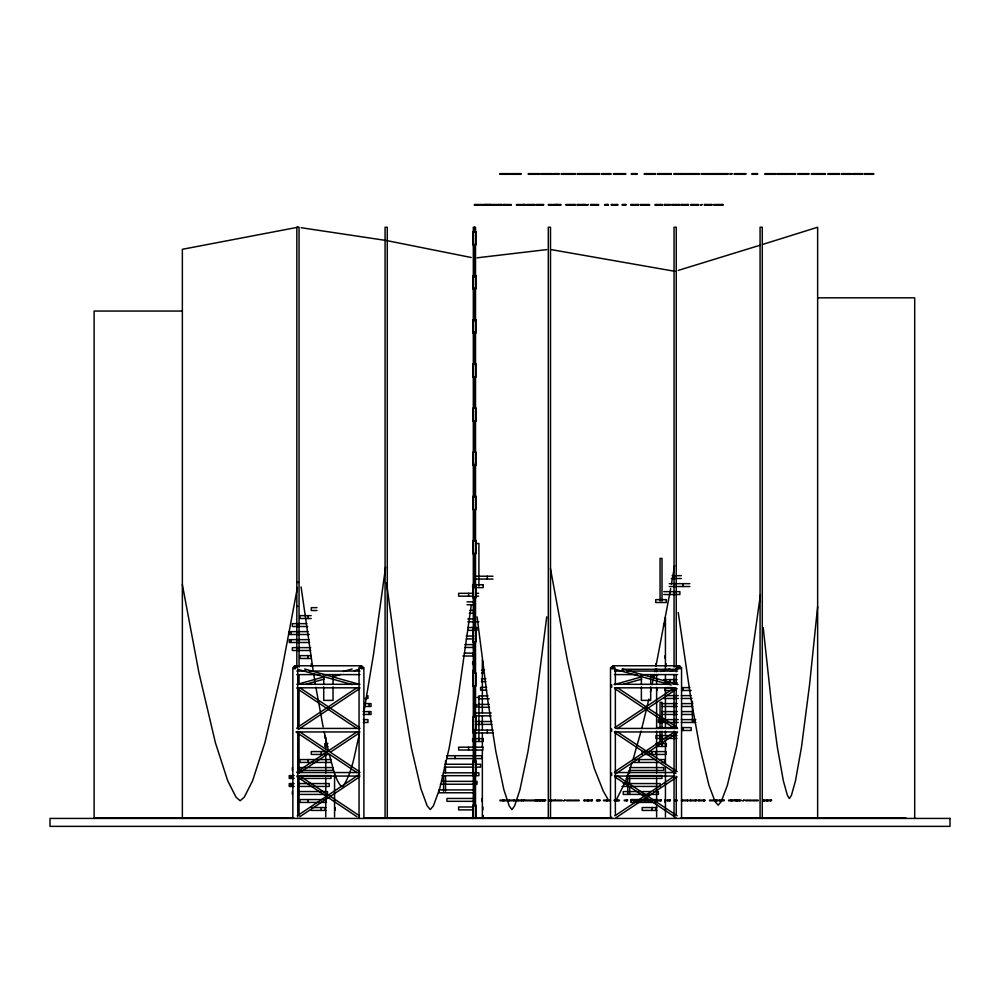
<?xml version="1.0" encoding="UTF-8"?>
<svg xmlns="http://www.w3.org/2000/svg" width="1000" height="1000" viewBox="0 0 1000 1000"><rect width="100%" height="100%" fill="white"/><g stroke="black" fill="none" stroke-linecap="round" stroke-linejoin="round"><path stroke-width="1.5" d="M817.65 606.65L809.575 684.65L801.513 746.95L795.462 780.938L791.425 795.35L789.412 798.562L787.4 795.35L783.363 780.938L777.312 746.95L771.263 701.812L763.188 627.475M546.737 616.875L536.025 700.6L527.987 751.462L519.95 789.737L514.587 805.975L511.912 809.6L509.237 805.975L503.875 789.737L495.838 751.462L487.8 700.6L477.088 616.875M385.588 567.112L373.575 653.975L364.113 710.7M471.262 605.075L458.65 693.938L449.2 747.9L439.75 788.525L433.45 805.763L430.3 809.6L427.137 805.763L420.838 788.525L411.388 747.9L398.787 673.413L386.55 583.112M760.413 594.875L748.888 676.862L736.6 747.05L727.375 785.325L721.237 801.562L718.162 805.188L715.088 801.562L708.95 785.325L699.725 747.05L690.512 696.2L678.225 612.463M671.45 584.025L674.625 565.612M297.425 587.525L281.425 672.45L264.913 742.638L252.537 780.913L244.275 797.15L240.15 800.775L236.025 797.15L227.763 780.913L215.375 742.638L198.863 672.45L182.35 584.6M670.662 588.625L655.987 665.987M653.888 676.025L652.05 684.65M654.788 671.725L655.387 668.85M359.387 734.475C354.787 751.938 353.038 771.363 342.85 786.6M648.85 699.087L647.163 706.338M650.45 691.875L651.413 687.537M646.475 709.25L641.838 728.138M641.1 731.05L632.938 759.938M295 668.6L295.5 666.787M612.65 668.6L613.237 666.475M632.038 762.788L625.75 780.9M362.713 668.787L363.237 667.537L361.475 665.775L295.3 665.775L294.05 666.287L294.05 668.787M611.688 684.812L611.688 687.312M611.688 728.938L611.688 731.438M611.688 773.05L611.688 775.55M611.175 818.425L611.688 817.175M680.362 668.787L680.362 666.287L679.112 665.775L612.938 665.775L611.175 667.537L611.688 668.787M294.513 666.787L294.513 668.288M611.838 667.537L612.163 666.787M625.188 782.188L616.775 798.95M297.275 727.537L356.962 687.738M298.5 729.375L359.487 688.713M297.275 771.65L356.962 731.862M298.5 773.487L328.35 753.587M330.938 751.862L359.487 732.837M297.275 815.775L359.562 774.25M299.8 816.737L359.487 776.95M614.925 727.537L674.613 687.738M617.45 728.512L677.138 688.713M614.925 771.65L674.613 731.862M616.15 773.487L677.138 732.837M614.925 815.775L674.613 775.975M616.15 817.613L677.138 776.95M360.225 666.287L361.475 665.775L361.475 668.787M677.875 666.287L679.112 665.775L679.112 668.787M678.337 666.787L680.225 667.537L678.337 668.288M763.188 244.262L817.65 227.237L817.65 818.425M678.225 270.413L760.15 245.2M298 684.163L323.575 677M343.125 671.525L352.15 669M306.125 684.175L324.162 679.125M333.188 676.6L340.712 674.5M354.25 670.7L358.762 669.438M614.15 684.587L641.225 677M660.775 671.525L669.8 669M623.763 684.175L641.812 679.125M650.837 676.6L658.363 674.5M670.387 671.125L677.913 669.025M297.938 227.237L182.35 249.3L182.35 818.425M477.088 257.812L546.737 249.613M539.45 173.637L528.263 173.637L528.263 174.3L539.45 174.3M601.438 173.637L611 173.637M655.45 173.637L644.275 173.637L644.275 174.3L655.45 174.3M657.337 173.637L671.338 173.637M839.488 173.637L827.825 173.637L827.825 174.3L839.488 174.3M841.325 173.637L851 173.637M862.5 173.637L852.788 173.637L852.788 174.3L862.5 174.3M864.175 173.637L873.725 173.637M601.438 174.3L611 174.3M657.337 174.3L671.338 174.3M841.325 174.3L851 174.3M864.175 174.3L873.725 174.3M511.262 204.525L503.188 204.525L503.188 205.188L511.262 205.188M516.45 204.525L525.087 204.525L525.087 205.188L516.45 205.188M548.35 204.525L560.975 204.525L560.975 205.188L548.35 205.188M565.975 204.525L575.013 204.525L575.013 205.188L565.975 205.188M598.638 204.525L590.562 204.525L590.562 205.188L598.638 205.188M611.263 204.525L617.712 204.525M640.225 204.525L649.562 204.525M662.35 204.525L654.963 204.525L654.963 205.188L662.35 205.188M698.737 204.525L690.662 204.525L690.662 205.188L698.737 205.188M713.838 204.525L722.875 204.525L722.875 205.188L713.838 205.188M611.263 205.188L617.712 205.188M640.225 205.188L649.562 205.188M817.65 297.825L914.7 297.825L914.7 818.425M182.35 311.062L94.113 311.062L94.113 818.425M476.975 543.513L478.913 543.513L478.913 586.112M672.138 575.662L681.312 575.662M475.838 576.213L492.987 576.213M671.312 578.525L681.312 578.525M475.838 579.075L492.987 579.075M296.837 582.388L298.775 582.388M669.25 583.663L689.825 583.663M669.25 586.525L689.825 586.525M663.763 591.65L679.887 591.65L679.887 594.525L663.763 594.525M472.887 593.312L458.638 593.312L458.638 596.175L472.887 596.175M475.75 593.312L478.612 593.312M475.75 596.175L478.612 596.175M467.025 601.862L473.888 601.862M467.025 604.725L473.888 604.725M296.837 606.375L297.812 606.375M316.975 607.65L311.288 607.65L311.288 610.513L316.975 610.513M470 610.4L473.787 610.4M469.25 613.275L473.787 613.275M311.188 615.638L300 615.638L300 618.513L311.188 618.513M467.85 618.95L473.963 618.95M467.85 621.825L473.963 621.825M475.8 621.825L478.862 621.825M306.812 623.638L292.35 623.638L292.35 626.512L307.638 626.512M467.85 627.5L477.025 627.5L477.025 630.363L467.85 630.363M308 631.638L289.25 631.638L289.25 634.5L309.237 634.5M466.225 636.05L473.787 636.05M466.225 638.913L473.787 638.913M309.237 639.637L289.25 639.637L289.25 642.5L309.538 642.5M464.9 644.6L473.888 644.6M464.9 647.463L473.888 647.463M310.688 647.625L292.35 647.625L292.35 650.5L310.688 650.5M464.312 653.138L472.962 653.138L472.962 656.012L462.9 656.012M311.188 655.625L300 655.625L300 658.487L311.188 658.487M297.262 667.537L292.863 667.537L292.863 818.425M614.9 667.537L610.513 667.537L610.513 818.425M677.15 667.537L681.55 667.537L681.55 818.425M622.175 669.3L677.575 669.3M481.562 670.238L484.438 670.238M296.837 671.062L306.062 671.062M309.15 671.062L359.938 671.062M614.475 671.062L623.713 671.062M626.788 671.062L677.575 671.062M472.863 672.825L475.95 672.825L475.95 686.062L472.863 686.062L472.962 670.238M481.562 673.112L484.438 673.112M296.837 674.6L319.913 674.6M323 674.6L359.938 674.6M614.475 674.6L637.562 674.6M640.638 674.6L677.575 674.6M481.375 678.787L485.863 678.787M663.763 679.613L677.038 679.613M481.375 681.65L485.863 681.65M666 682.487L677.038 682.487M296.837 684.3L359.938 684.3M614.475 684.3L669.887 684.3M672.962 684.3L677.575 684.3M486.637 687.337L480.588 687.337L480.588 690.2L486.637 690.2M672.763 687.613L665.088 687.613L665.088 690.475M681.963 687.613L689.825 687.613M296.837 687.825L359.938 687.825M614.475 687.825L676.038 687.825M664.65 690.475L672.763 690.475M681.963 690.475L691.175 690.475M665.2 695.612L678.25 695.612M681.312 695.612L691.188 695.612M488.038 695.888L478.862 695.888L478.862 698.75L489.25 698.75M476.975 697.375L478.913 697.375L478.913 741.488M364.888 698.475L367.95 698.475L367.95 695.612M663.675 698.475L678.25 698.475M681.312 698.475L692 698.475M364.588 703.6L371.037 703.6L371.037 706.475L364.588 706.475M661.95 703.6L677.325 703.6M681.637 703.6L692.7 703.6M478.55 704.425L489.25 704.425M661.95 706.475L677.325 706.475M681.637 706.475L692.7 706.475M478.55 707.3L489.562 707.3M363.05 711.6L371.037 711.6L371.037 714.463L363.05 714.463M661.65 711.6L677.325 711.6M681.637 711.6L692.7 711.6M475.3 712.975L491.175 712.975M661.65 714.463L677.325 714.463M681.637 714.463L692.7 714.463M475.3 715.85L491.175 715.85M363.363 719.6L367.95 719.6L367.95 722.463L363.363 722.463M678.25 719.6L658.388 719.6L658.388 722.463L678.25 722.463M681.312 719.6L695.775 719.6M475.387 721.525L491.85 721.525M681.312 722.463L695.775 722.463M475.387 724.388L491.85 724.388M297.812 726.325L298.775 726.325M656.975 727.588L673.85 727.588M681.963 727.588L691.175 727.588L691.175 730.462L681.963 730.462M296.837 728.425L359.938 728.425M616.025 728.425L677.575 728.425M475.838 730.075L492.987 730.075M472.863 730.188L475.95 730.188L475.95 716.95L472.863 716.95L472.962 732.938M296.837 731.95L359.938 731.95M614.475 731.95L677.575 731.95M475.838 732.938L492.987 732.938M669.938 735.588L656.05 735.588L656.05 738.45L677.038 738.45M671.363 735.588L677.038 735.588M327.875 743.587L324.85 743.587L324.85 746.45L327.875 746.45M655.738 743.587L666.325 743.587L666.325 746.45L657.25 746.45M325.863 751.575L311.288 751.575L311.288 754.45L328.95 754.45M645.013 751.575L642.175 751.575L642.175 754.45M647.862 751.575L666 751.575L666 754.45L645.013 754.45M473.888 755.713L446.95 755.713L446.95 758.587L473.888 758.587M476.012 755.713L482 755.713L482 758.587L476.012 758.587M331.138 759.575L300 759.575L300 762.45L331.138 762.45M634.938 759.575L655.875 759.575M658.95 759.575L665.088 759.575L665.088 762.45L662.013 762.45M632.238 762.45L658.95 762.45M445.05 764.262L473.787 764.262M476.05 764.262L480.588 764.262L480.588 767.138L476.05 767.138M444.288 767.138L473.787 767.138M297.638 767.575L332.8 767.575L332.8 770.438L297.638 770.438M630.05 767.575L663.675 767.575L663.675 770.438L629.35 770.438M296.837 772.537L359.938 772.537M614.475 772.537L674.5 772.537M443.387 772.812L473.963 772.812M475.8 772.812L478.862 772.812L478.862 775.675L475.8 775.675M294.175 775.575L289.25 775.575L289.25 778.438L294.175 778.438M300.325 775.575L331.062 775.575L331.062 778.438L298.788 778.438M441.863 775.675L473.963 775.675M626.587 775.575L661.95 775.575L661.95 778.438L626.287 778.438M296.837 776.062L359.938 776.062M614.475 776.062L674.5 776.062M441.863 781.363L477.025 781.363L477.025 784.225L440.337 784.225M294.175 783.562L289.25 783.562L289.25 786.438L294.175 786.438M298.475 783.562L329.225 783.562L329.225 786.438L298.475 786.438M623.212 783.562L660.113 783.562L660.113 786.438L621.975 786.438M473.787 789.912L439 789.912L439 792.775L473.787 792.775M298.463 791.562L327.5 791.562L327.5 794.425L298.463 794.425M651.45 791.562L623.237 791.562L623.237 794.425L658.388 794.425L658.388 791.562L653.8 791.562M473.888 798.45L446.95 798.45L446.95 801.325L473.888 801.325M640.088 799.562L630.887 799.562L630.887 802.425L656.975 802.425L656.975 799.562M642.062 799.562L649.737 799.562M652.375 799.562L657.412 799.562M525.337 800.113L533.688 800.113M556.4 800.113L562.087 800.113M566.562 800.113L572.25 800.113M573.337 800.113L579.025 800.113M610.487 800.113L603.575 800.113L603.575 800.775L610.487 800.775M614.188 800.113L619.375 800.113L619.375 800.775L614.188 800.775M630.8 800.113L632.025 800.113L630.8 800.775M641.65 800.113L646.1 800.113M652.425 800.775L647.138 800.775L647.138 800.113L650.525 800.113M677.337 800.113L674.613 800.113L674.613 800.775L677.337 800.775M681.462 800.113L687.975 800.113L687.975 800.775L681.462 800.775M704.912 800.113L697.975 800.113L697.975 800.775L704.912 800.775M709.538 800.113L717.25 800.113L717.25 800.775L709.538 800.775M741.225 800.113L735.525 800.113L735.525 800.775L741.225 800.775M745.675 800.113L751.363 800.113M752.45 800.113L758.138 800.113M525.337 800.775L533.688 800.775M556.4 800.775L562.087 800.775M566.562 800.775L572.25 800.775M573.337 800.775L579.025 800.775M640.362 800.775L646.1 800.775M745.675 800.775L751.363 800.775M752.45 800.775L758.138 800.775M326.525 802.425L300 802.425L300 799.562L326.087 799.562L326.087 802.425M472.962 807L458.638 807L458.638 809.875L472.962 809.875M311.288 807.55L325.863 807.55M656.75 807.55L642.175 807.55L642.175 810.425L656.75 810.425M311.288 810.425L325.863 810.425M94.113 817.975L293.938 817.975M364.188 817.975L610.837 817.975M681.087 817.975L905.888 817.975M301.087 227.712L385.125 240.325M550.913 249.562L675.15 271.363M386.175 240.475L471.262 257.5M622.263 669L677.913 684.587M614.15 669.025L671.3 685.025M304.613 669L358.762 684.163M298 669.438L352.15 684.6M614.188 666.287L612.938 665.775L612.938 668.787M296.537 666.287L295.3 665.775L295.3 668.787M617.45 687.738L677.138 727.537M614.925 688.713L674.613 728.512M617.45 731.862L677.138 771.65M614.925 732.837L675.913 773.487M617.45 775.975L677.138 815.775M614.925 776.95L675.913 817.613M299.8 687.738L359.487 727.537M297.275 688.713L356.962 728.512M299.8 731.862L359.487 771.65M295.975 731.963L356.962 772.625M299.8 775.975L359.487 815.775M297.275 776.95L356.962 816.737M341.275 786.6C334.212 777.775 332.85 765.763 329.45 755.263M607.788 798.95L603.3 791.2L594.312 768.487L580.85 720.863L567.375 660.25L550.462 568.675M328.4 750.812L324.1 731.5M323.15 727.025L315.875 687.2M313.7 674.1L315.4 684.287M313.25 671.225L301.087 586.95M861.812 173.637L861.812 174.3M855.962 173.637L855.962 174.3M855.175 173.637L855.175 174.3M854.8 173.637L854.8 174.3M854.525 173.637L854.675 174.3M853.112 173.637L853.112 174.3M850.738 173.637L850.738 174.3M848.95 173.637L848.95 174.3M843.112 173.637L843.112 174.3M839.05 173.637L839.05 174.3M837.188 173.637L837.188 174.3M829.65 173.637L829.65 174.3M823.487 173.637L823.487 174.3M822.75 173.637L822.75 174.3M819.225 173.637L819.225 174.3M818.462 173.637L818.462 174.3M817.475 173.637L817.475 174.3M814.287 173.637L814.287 174.3M813.238 173.637L813.238 174.3M808.413 173.637L808.413 174.3M807.862 173.637L807.862 174.3M799.762 173.637L799.762 174.3M784.125 173.637L784.125 174.3M782.188 173.637L782.188 174.3M775.45 173.637L775.45 174.3M774.9 173.637L774.9 174.3M770.4 800.113L770.4 800.775M767.738 800.113L767.738 800.775M767.562 800.113L767.562 800.775M766.787 173.637L766.787 174.3M766.663 800.113L766.663 800.775M762.275 818.425L762.275 227.237L760.075 227.237L760.075 818.425M756.1 173.637L756.1 174.3M753.312 173.637L753.312 174.3M740.913 173.637L740.913 174.3M739.6 800.113L739.6 800.775M738.975 173.637L738.975 174.3M737.75 800.113L737.75 800.775M737.638 800.113L737.638 800.775M736.7 800.113L736.7 800.775M736.587 800.113L736.587 800.775M735.625 800.113L735.625 800.775M731.963 800.113L731.963 800.775M730.95 800.113L730.95 800.775M725.8 173.637L725.8 174.3M724.087 173.637L724.087 174.3M723.5 173.637L723.5 174.3M722.725 204.525L722.725 205.188M722.013 173.637L722.013 174.3M720.925 173.637L720.925 174.3M719.925 173.637L719.925 174.3M719.775 800.113L719.775 800.775M718.737 204.525L718.737 205.188M718.525 173.637L718.525 174.3M717.962 173.637L717.962 174.3M717.1 800.113L717.1 800.775M716.363 173.637L716.363 174.3M716.1 800.113L716.1 800.775M715.962 800.113L715.962 800.775M711.625 173.637L711.625 174.3M710.763 204.525L710.763 205.188M708.737 173.637L708.737 174.3M705.625 204.525L705.625 205.188M705.537 204.525L705.537 205.188M704.65 800.113L704.65 800.775M703.55 800.113L703.55 800.775M703.1 173.637L703.1 174.3M699.062 800.113L699.062 800.775M695.238 800.113L695.312 800.775M694.287 173.637L694.287 174.3M693.538 719.6L693.538 722.463M692.35 173.637L692.35 174.3M692.4 701.162L692.4 722.463M691.963 204.525L691.963 205.188M690.662 800.113L690.738 800.775M687.763 800.113L687.763 800.775M687.438 800.113L687.438 800.775M684.35 173.637L684.35 174.3M683.062 583.663L683.062 586.525M683.062 687.613L683.062 690.475M683.062 727.588L683.062 730.462M682.613 800.113L682.613 800.775M682.038 204.525L682.125 205.188M681.462 173.637L681.462 174.3M678.8 204.525L678.8 205.188M678.438 204.525L678.438 205.188M676.25 671.8L676.25 227.237L674.05 227.237L674.05 667.113M676.25 674.912L676.25 684.275M676.25 688.95L676.25 727.95M676.25 732.625L676.25 771.625M676.25 776.3L676.25 815.3M675.812 173.637L675.812 174.3M675.763 800.113L675.763 800.775M674.05 674.912L674.05 684.275M674.05 688.95L674.05 726.388M674.05 731.062L674.05 816.862M673.037 204.525L673.037 205.188M669.938 591.65L669.938 594.525M669.938 679.613L669.938 682.487M669.475 800.113L669.475 800.775M667.812 800.113L667.812 800.775M666 663.625L666 666.488M665.362 204.525L665.362 205.188M665.438 617.15L665.438 670.2M665.438 674.875L665.438 684.237M665.438 688.913L665.438 695.163M665.438 698.275L665.438 727.925M665.438 731.05L665.438 735.725M665.438 740.4L665.438 763.812M665.438 766.925L665.438 816.862M665.088 655.625L665.088 658.487M665.088 799.562L665.088 802.425M663.675 623.638L663.675 626.512M662 601L662 558.4L660.062 558.4L660.062 601M662 728.2L662 702.337L660.062 702.337L660.062 728.2M662 731.237L662 746.45M660.638 800.113L660.638 800.775M660.5 204.525L660.5 205.188M660.263 800.113L660.263 800.775M660.062 731.237L660.062 741.888M656.975 687.613L656.975 690.475M656.612 668.637L656.612 671.75M656.612 674.875L656.612 684.237M656.612 687.362L656.612 727.925M656.612 731.05L656.612 759.125M656.612 762.25L656.612 773.175M656.612 777.85L656.612 801.263M656.612 804.375L656.612 816.862M656.263 204.525L656.263 205.188M656.05 663.625L656.05 666.488M656.05 751.575L656.05 754.45M656.05 807.55L656.05 810.425M652.125 751.575L652.125 754.45M652.125 807.55L652.125 810.425M650.688 674.75L650.688 683.8M650.688 686.825L650.688 700.4L641.375 700.4L641.375 686.825M649.375 800.113L649.375 800.775M649.25 800.113L649.25 800.775M647.25 800.113L647.25 800.775M646.213 173.637L646.213 174.3M645.025 800.113L645.025 800.775M641.375 674.75L641.375 683.8M639.263 800.775L639.263 800.113L633.237 800.113L633.237 800.775L638.088 800.775L638.088 800.113M639 759.575L639 762.45M639 799.562L639 802.425M637.125 204.525L637.2 205.188M637.013 800.113L637.212 800.775M635.562 173.637L635.562 174.3M634.288 800.113L634.288 800.775M632.762 173.637L632.762 174.3M629.663 770.088L629.663 773.138M629.663 777.7L629.663 783.775M629.663 786.825L629.663 794.425M627.725 777.7L627.725 794.425M626.763 800.113L626.763 800.775M626.388 800.113L626.388 800.775M625.325 173.637L625.325 174.3M624.963 204.525L624.963 205.188M623.088 204.525L623.088 205.188M623.038 173.637L623.038 174.3M622.688 173.637L622.688 174.3M619.175 173.637L619.175 174.3M617.925 800.113L617.925 800.775M617.812 173.637L617.812 174.3M617.537 204.525L617.537 205.188M616.35 204.525L616.35 205.188M616.213 800.113L616.213 800.775M615.413 173.637L615.413 174.3M615.363 669.087L615.363 684.65M615.363 687.763L615.363 728.2M615.363 731.312L615.363 815.312M612.45 204.525L612.45 205.188M607.475 204.525L607.475 205.188M607.6 800.113L607.6 800.775M607.038 204.525L607.038 205.188M606.45 800.113L606.45 800.775M599.05 800.113L599.05 800.775M597.388 800.113L597.388 800.775M592.325 173.637L592.325 174.3M592.025 173.637L592.025 174.3M591.862 204.525L591.862 205.188M591.287 800.113L591.287 800.775M590.175 173.637L590.175 174.3M588.612 800.113L588.612 800.775M588.462 173.637L588.462 174.3M588.45 800.113L588.45 800.775M587.55 800.113L587.55 800.775M586.138 173.637L586.138 174.3M584.75 800.113L584.862 800.775M583.925 204.525L583.925 205.188M582 204.525L582 205.188M579.35 173.637L579.35 174.3M578.237 204.525L578.237 205.188M577.962 173.637L577.962 174.3M574.862 204.525L574.862 205.188M573.75 204.525L573.75 205.188M573.288 173.637L573.288 174.3M572.55 173.637L572.55 174.3M570.875 204.525L570.875 205.188M569.038 173.637L569.038 174.3M568.263 173.637L568.263 174.3M567.288 173.637L567.288 174.3M564.1 173.637L564.1 174.3M563.05 173.637L563.05 174.3M559.763 204.525L559.763 205.188M557.775 204.525L557.775 205.188M557.087 204.525L557.087 205.188M556.75 205.188L556.613 204.525L556.587 205.188M556.362 204.525L556.362 205.188M555.35 204.525L555.35 205.188M550.975 800.113L550.975 800.775M550.788 800.113L550.788 800.775M550.513 818.425L550.513 227.237L548.312 227.237L548.312 818.425M549.688 800.113L549.688 800.775M547.587 173.637L547.587 174.3M545.65 173.637L545.65 174.3M544.438 800.113L544.438 800.775M543.2 800.113L543.2 800.775M542.625 800.113L542.625 800.775M542.087 800.113L542.087 800.775M540.7 800.113L540.7 800.775M540.312 204.525L540.312 205.188M539.975 800.113L539.975 800.775M539.312 800.113L539.312 800.775M539.025 204.525L539.025 205.188M537.875 800.113L537.875 800.775M537.263 800.113L537.263 800.775M536.688 800.113L536.688 800.775M535.562 800.113L535.562 800.775M533.088 204.525L533.088 205.188M530.2 173.637L530.2 174.3M528 204.525L528 205.188M524.925 204.525L524.925 205.188M523.8 204.525L523.8 205.188M523.65 204.525L523.65 205.188M523.15 800.113L523.15 800.775M521.425 800.113L521.425 800.775M520.575 173.637L520.575 174.3M518.638 173.637L518.638 174.3M518.425 173.637L518.425 174.3M518.062 800.113L518.062 800.775M516.9 173.637L516.9 174.3M515.825 173.637L515.887 174.3M514.788 173.637L514.788 174.3M513.825 800.113L513.825 800.775M513.45 173.637L513.45 174.3M513.1 173.637L513.1 174.3M511.2 173.637L511.2 174.3M509.288 800.113L509.288 800.775M504.475 204.525L504.475 205.188M504.025 800.113L504.025 800.775M502.875 800.113L502.875 800.775M502.5 173.637L502.5 174.3M502.188 173.637L502.188 174.3M500.337 173.637L500.337 174.3M500.325 204.525L500.325 205.188M498.4 204.525L498.4 205.188M494.637 204.525L494.637 205.188M490.825 204.525L490.825 205.188M489.688 204.525L489.688 205.188M489.288 204.525L489.288 205.188M488.3 204.525L488.3 205.188M487.575 204.525L487.575 205.188M487.3 576.213L487.3 579.075M487.3 730.075L487.3 732.938M486.9 204.525L486.9 205.188M485.975 204.525L485.975 205.188M485.6 204.525L485.6 205.188M484.525 204.525L484.525 205.188M483.237 661.688L483.237 664.562M483.237 815.55L483.237 818.425M482.912 670.238L482.912 673.112M482.912 807L482.912 809.875M482.35 659.9L482.35 712.738M482.35 715.85L482.35 729.837M482.35 732.938L482.35 746.925M482.35 750.037L482.35 818.425M482 678.787L482 681.65M482 721.525L482 724.388M482 798.45L482 801.325M480.788 204.525L480.788 205.188M477.025 704.425L477.025 707.3M475.95 818.425L475.95 805.188L472.863 805.188L472.863 818.425M475.7 204.525L475.7 205.188M475.513 818.425L475.513 227.237L473.312 227.237L473.312 818.425M474.412 227.237L474.412 231.925M474.412 244.4L474.412 277.162M474.412 288.075L474.412 320.838M474.412 331.75L474.412 364.513M474.412 376.987L474.412 408.188M474.412 420.662L474.412 451.863M474.412 464.338L474.412 497.088M474.412 509.575L474.412 540.775M474.412 553.25L474.412 586M474.412 596.925L474.412 629.675M474.412 642.163L474.412 673.35M474.412 685.837L474.412 717.025M474.412 729.513L474.412 762.262M474.412 773.188L474.412 805.938M472.65 661.688L472.65 664.562M472.65 815.55L472.65 818.425M468.587 593.312L468.587 596.175M468.587 747.175L468.587 750.037M455.062 755.713L455.062 758.587M445.525 760.825L445.525 764.087M445.525 766.912L445.525 773M445.525 776.038L445.525 791.25M443.575 776.038L443.575 791.25M387.275 818.425L387.275 227.237L385.075 227.237L385.075 818.425M369.2 703.6L369.2 706.475M369.2 711.6L369.2 714.463M363.9 818.425L363.9 667.537L359.05 667.537L359.05 818.425M335.125 807.55L335.125 810.425M334.562 774.737L334.562 816.862M333.038 674.75L333.038 683.8M333.038 686.825L333.038 700.4L323.725 700.4L323.725 686.825M326.087 759.575L326.087 762.45M325.737 737.288L325.737 749.762M325.737 754.45L325.737 773.175M325.737 777.85L325.737 791.9M325.737 795.013L325.737 798.138M325.737 801.263L325.737 816.862M325.175 735.588L325.175 738.45M325.175 807.55L325.175 810.425M323.725 676.25L323.725 683.8M321.238 751.575L321.238 754.45M321.238 807.55L321.238 810.425M311.288 663.625L311.288 666.488M308.113 615.638L308.113 618.513M308.113 655.625L308.113 658.487M308.113 759.575L308.113 762.45M308.113 799.562L308.113 802.425M299.05 667.113L299.05 227.237L296.837 227.237L296.837 667.113M299.05 674.912L299.05 684.275M299.05 688.95L299.05 726.388M299.05 734.188L299.05 771.625M299.05 777.862L299.05 815.3M297.638 623.638L297.638 626.512M297.725 669.087L297.725 728.2M297.725 731.312L297.725 816.862M292.35 767.575L292.35 770.438M292.35 791.562L292.35 794.425M291.1 631.638L291.1 634.5M291.1 639.637L291.1 642.5M291.1 775.575L291.1 778.438M291.1 783.562L291.1 786.438M360.688 666.787L360.688 668.288L362.25 668.288L362.25 666.787L360.688 666.787M509.688 173.637L500 173.637L500 174.3L509.688 174.3L509.688 173.637M520.85 173.637L510.913 173.637L510.913 174.3L520.85 174.3L520.85 173.637M552.438 173.637L540.812 173.637L540.812 174.3L552.438 174.3L552.438 173.637M559.012 173.637L553.488 173.637L553.488 174.3L559.012 174.3L559.012 173.637M575.163 173.637L561.175 173.637L561.175 174.3L575.163 174.3L575.163 173.637M588.7 173.637L577.112 173.637L577.112 174.3L588.7 174.3L588.7 173.637M599.513 173.637L589.825 173.637L589.825 174.3L599.513 174.3L599.513 173.637M625.588 173.637L613.475 173.637L613.475 174.3L625.588 174.3L625.588 173.637M637 173.637L631.312 173.637L631.312 174.3L637 174.3L637 173.637M686.787 173.637L673.875 173.637L673.875 174.3L686.787 174.3L686.787 173.637M699.137 173.637L687.525 173.637L687.525 174.3L699.137 174.3L699.137 173.637M714.075 173.637L701.162 173.637L701.162 174.3L714.075 174.3L714.075 173.637M728.012 173.637L714.3 173.637L714.3 174.3L728.012 174.3L728.012 173.637M731.825 173.637L729.887 173.637L729.887 174.3L731.825 174.3L731.825 173.637M745.763 173.637L734.15 173.637L734.15 174.3L745.763 174.3L745.763 173.637M757.55 173.637L751.862 173.637L751.862 174.3L757.55 174.3L757.55 173.637M775.788 173.637L764.85 173.637L764.85 174.3L775.788 174.3L775.788 173.637M788.975 173.637L777.362 173.637L777.362 174.3L788.975 174.3L788.975 173.637M795.562 173.637L790.037 173.637L790.037 174.3L795.562 174.3L795.562 173.637M808.75 173.637L797.825 173.637L797.825 174.3L808.75 174.3L808.75 173.637M825.35 173.637L811.375 173.637L811.375 174.3L825.35 174.3L825.35 173.637M482.075 204.525L474.412 204.525L474.412 205.188L482.075 205.188L482.075 204.525M492.3 204.525L483.15 204.525L483.15 205.188L492.3 205.188L492.3 204.525M501.95 204.525L493.35 204.525L493.35 205.188L501.95 205.188L501.95 204.525M534.388 204.525L526.7 204.525L526.7 205.188L534.388 205.188L534.388 204.525M543.55 204.525L535.8 204.525L535.8 205.188L543.55 205.188L543.55 204.525M585.55 204.525L576.938 204.525L576.938 205.188L585.55 205.188L585.55 204.525M588.288 204.525L587 205.188L588.288 204.525M608.237 204.525L604.65 204.525L604.65 205.188L608.237 205.188L608.237 204.525M625.913 204.525L622.125 204.525L622.125 205.188L625.913 205.188L625.913 204.525M638.45 204.525L630.75 204.525L630.75 205.188L638.45 205.188L638.45 204.525M670.175 204.525L664.075 204.525L664.075 205.188L670.175 205.188L670.175 204.525M679.025 204.525L671.737 204.525L671.737 205.188L679.025 205.188L679.025 204.525M688.5 204.525L680.8 204.525L680.8 205.188L688.5 205.188L688.5 204.525M702.038 204.525L700.738 205.188L702.038 204.525M712 204.525L704.3 204.525L704.3 205.188L712 205.188L712 204.525M475.95 231.65L472.863 231.65L472.863 244.887L475.95 244.887L475.95 231.65M475.95 275.775L472.863 275.775L472.863 289.012L475.95 289.012L475.95 275.775M475.95 319.887L472.863 319.887L472.863 333.125L475.95 333.125L475.95 319.887M475.95 364.012L472.863 364.012L472.863 377.238L475.95 377.238L475.95 364.012M475.95 408.125L472.863 408.125L472.863 421.362L475.95 421.362L475.95 408.125M475.95 452.238L472.863 452.238L472.863 465.475L475.95 465.475L475.95 452.238M475.95 496.362L472.863 496.362L472.863 509.6L475.95 509.6L475.95 496.362M475.95 540.475L472.863 540.475L472.863 553.713L475.95 553.713L475.95 540.475M475.95 584.6L472.863 584.6L472.863 597.825L475.95 597.825L475.95 584.6M483.237 584.763L472.65 584.763L472.65 587.625L483.237 587.625L483.237 584.763M666.325 599.65L655.738 599.65L655.738 602.513L666.325 602.513L666.325 599.65M475.95 628.713L472.863 628.713L472.863 641.95L475.95 641.95L475.95 628.713M483.237 738.625L472.65 738.625L472.65 741.488L483.237 741.488L483.237 738.625M482.912 747.175L458.638 747.175L458.638 750.037L482.912 750.037L482.912 747.175M475.95 761.062L472.863 761.062L472.863 774.3L475.95 774.3L475.95 761.062M506.912 800.113L500 800.113L500 800.775L506.912 800.775L506.912 800.113M514.975 800.113L508.137 800.113L508.137 800.775L514.975 800.775L514.975 800.113M524.6 800.113L516.912 800.113L516.912 800.775L524.6 800.775L524.6 800.113M545.588 800.113L534.375 800.113L534.375 800.775L545.588 800.775L545.588 800.113M555.25 800.113L549.487 800.113L549.487 800.775L555.25 800.775L555.25 800.113M564.987 800.113L563.775 800.775L564.987 800.113M592.35 800.113L583.787 800.113L583.787 800.775L592.35 800.775L592.35 800.113M599.913 800.113L596.525 800.113L596.525 800.775L599.913 800.775L599.913 800.113M627.463 800.113L624.25 800.113L624.25 800.775L627.463 800.775L627.463 800.113M655.725 800.113L654.513 800.775L655.725 800.113M661.325 800.113L658.112 800.113L658.112 800.775L661.325 800.775L661.325 800.113M670.337 800.113L666.95 800.113L666.95 800.775L670.337 800.775L670.337 800.113M696.425 800.113L689.55 800.113L689.55 800.775L696.425 800.775L696.425 800.113M724.075 800.113L718.625 800.113L718.625 800.775L724.075 800.775L724.075 800.113M734.325 800.113L728.575 800.113L728.575 800.775L734.325 800.775L734.325 800.113M744.112 800.113L742.887 800.775L744.112 800.113M771.475 800.113L762.913 800.113L762.913 800.775L771.475 800.775L771.475 800.113M950 818.425L50 818.425L50 826.363L950 826.363L950 818.425M763.975 800.775L763.975 800.113L763.863 800.775M721.612 205.188L721.612 204.525L721.562 205.188M687.262 205.188L687.262 204.525L687.175 205.188M648.325 800.775L648.325 800.113L648.213 800.775M632.075 205.188L632.075 204.525L631.987 205.188"/></g></svg>
